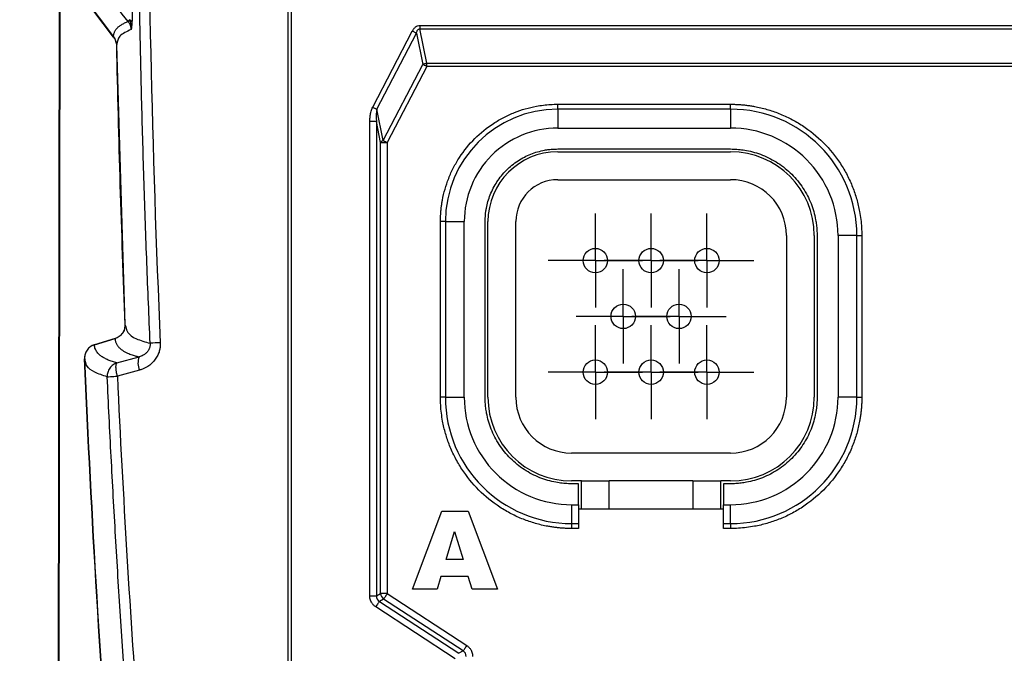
# Model space of a CAD drawing. Header units: millimetres. Extents: x 0 to 594, y 0 to 420.
# Drawn here: x 109.4 to 180, y 199.1 to 244.5 of the extents above; entities that cross this region are included whole.
import ezdxf

# ---------------------------------------------------------------- set-up
doc = ezdxf.new("R2010")
doc.units = ezdxf.units.MM
doc.header["$LTSCALE"] = 2
doc.header["$PDSIZE"] = -1
doc.dimstyles.new('ISO-25', dxfattribs={"dimtxt": 2.5, "dimasz": 2.5, "dimexe": 1.25, "dimexo": 0.625, "dimtad": 1, "dimtxsty": 'Standard', "dimcen": 2.5, "dimadec": 0, "dimazin": 0, "dimtfac": 1, "dimtmove": 0, "dimatfit": 3, "dimfxl": 1, "dimarcsym": 0})

# ---------------------------------------------------------------- blocks, each defined once
blk = doc.blocks.new('SW_CENTERMARKSYMBOL_8')
at = {"color": 0, "linetype": 'Continuous', "lineweight": 0}
for p, q in [((0, 1.25), (0, 1.6875)), ((0, 0), (0, 1.25)), ((-1.25, 0), (-1.6875, 0)), ((0, 0), (-1.25, 0)), ((0, 0), (0, -1.25)), ((0, 0), (1.25, 0)), ((1.25, 0), (1.6875, 0)), ((0, -1.25), (0, -1.6875))]:
    blk.add_line(p, q, dxfattribs=at)
blk = doc.blocks.new('SW_CENTERMARKSYMBOL_9')
at = {"color": 0, "linetype": 'Continuous', "lineweight": 0}
for p, q in [((0, 1.25), (0, 1.6875)), ((0, 0), (0, 1.25)), ((-1.25, 0), (-1.6875, 0)), ((0, 0), (-1.25, 0)), ((0, 0), (0, -1.25)), ((0, 0), (1.25, 0)), ((1.25, 0), (1.6875, 0)), ((0, -1.25), (0, -1.6875))]:
    blk.add_line(p, q, dxfattribs=at)
blk = doc.blocks.new('SW_CENTERMARKSYMBOL_10')
at = {"color": 0, "linetype": 'Continuous', "lineweight": 0}
for p, q in [((0, 1.25), (0, 1.6875)), ((0, 0), (0, 1.25)), ((-1.25, 0), (-1.6875, 0)), ((0, 0), (-1.25, 0)), ((0, 0), (0, -1.25)), ((0, 0), (1.25, 0)), ((1.25, 0), (1.6875, 0)), ((0, -1.25), (0, -1.6875))]:
    blk.add_line(p, q, dxfattribs=at)
blk = doc.blocks.new('SW_CENTERMARKSYMBOL_11')
at = {"color": 0, "linetype": 'Continuous', "lineweight": 0}
for p, q in [((0, 1.25), (0, 1.6875)), ((0, 0), (0, 1.25)), ((-1.25, 0), (-1.6875, 0)), ((0, 0), (-1.25, 0)), ((0, 0), (0, -1.25)), ((0, 0), (1.25, 0)), ((1.25, 0), (1.6875, 0)), ((0, -1.25), (0, -1.6875))]:
    blk.add_line(p, q, dxfattribs=at)
blk = doc.blocks.new('SW_CENTERMARKSYMBOL_12')
at = {"color": 0, "linetype": 'Continuous', "lineweight": 0}
for p, q in [((0, 1.25), (0, 1.6875)), ((0, 0), (0, 1.25)), ((-1.25, 0), (-1.6875, 0)), ((0, 0), (-1.25, 0)), ((0, 0), (0, -1.25)), ((0, 0), (1.25, 0)), ((1.25, 0), (1.6875, 0)), ((0, -1.25), (0, -1.6875))]:
    blk.add_line(p, q, dxfattribs=at)
blk = doc.blocks.new('SW_CENTERMARKSYMBOL_13')
at = {"color": 0, "linetype": 'Continuous', "lineweight": 0}
for p, q in [((0, 1.25), (0, 1.6875)), ((0, 0), (0, 1.25)), ((-1.25, 0), (-1.6875, 0)), ((0, 0), (-1.25, 0)), ((0, 0), (0, -1.25)), ((0, 0), (1.25, 0)), ((1.25, 0), (1.6875, 0)), ((0, -1.25), (0, -1.6875))]:
    blk.add_line(p, q, dxfattribs=at)
blk = doc.blocks.new('SW_CENTERMARKSYMBOL_14')
at = {"color": 0, "linetype": 'Continuous', "lineweight": 0}
for p, q in [((0, 1.25), (0, 1.6875)), ((0, 0), (0, 1.25)), ((-1.25, 0), (-1.6875, 0)), ((0, 0), (-1.25, 0)), ((0, 0), (0, -1.25)), ((0, 0), (1.25, 0)), ((1.25, 0), (1.6875, 0)), ((0, -1.25), (0, -1.6875))]:
    blk.add_line(p, q, dxfattribs=at)
blk = doc.blocks.new('SW_CENTERMARKSYMBOL_15')
at = {"color": 0, "linetype": 'Continuous', "lineweight": 0}
for p, q in [((0, 1.25), (0, 1.6875)), ((0, 0), (0, 1.25)), ((-1.25, 0), (-1.6875, 0)), ((0, 0), (-1.25, 0)), ((0, 0), (0, -1.25)), ((0, 0), (1.25, 0)), ((1.25, 0), (1.6875, 0)), ((0, -1.25), (0, -1.6875))]:
    blk.add_line(p, q, dxfattribs=at)
blk = doc.blocks.new('*D62')
at = {"color": 0, "lineweight": -2, "transparency": 16777216}
for p, q in [((135.322, 342.982), (86.769, 342.982)), ((90.769, 338.982), (90.769, 269.477)), ((90.769, 186.875), (90.769, 256.381)), ((135.322, 182.875), (86.769, 182.875))]:
    blk.add_line(p, q, dxfattribs=at)
at = {"color": 0, "transparency": 16777216}
for points in [[(90.102, 338.982), (91.435, 338.982), (90.769, 342.982)], [(90.102, 186.875), (91.435, 186.875), (90.769, 182.875)]]:
    blk.add_solid(points, dxfattribs=at)
at = {"layer": 'Defpoints', "color": 0, "transparency": 16777216}
for p in [(135.322, 342.982), (90.769, 182.875), (135.322, 182.875)]:
    blk.add_point(p, dxfattribs=at)
at = {"color": 0, "transparency": 16777216, "insert": (90.769, 262.929), "char_height": 6, "attachment_point": 5}
blk.add_mtext('160,11', dxfattribs=at)
blk = doc.blocks.new('*D65')
at = {"color": 0, "lineweight": -2, "transparency": 16777216}
for p, q in [((112.293, 248.787), (112.148, 148.927)), ((239.7, 248.602), (239.555, 148.742)), ((116.154, 152.922), (159.309, 152.859)), ((235.561, 152.748), (192.405, 152.811))]:
    blk.add_line(p, q, dxfattribs=at)
at = {"color": 0, "transparency": 16777216}
for points in [[(116.155, 153.588), (116.153, 152.255), (112.154, 152.927)], [(235.562, 153.415), (235.56, 152.081), (239.561, 152.742)]]:
    blk.add_solid(points, dxfattribs=at)
at = {"layer": 'Defpoints', "color": 0, "transparency": 16777216}
for p in [(112.293, 248.787), (239.7, 248.602), (239.561, 152.742)]:
    blk.add_point(p, dxfattribs=at)
at = {"color": 0, "transparency": 16777216, "insert": (175.857, 152.835), "char_height": 6, "attachment_point": 5}
blk.add_mtext('127,41', dxfattribs=at)

msp = doc.modelspace()

# ---------------------------------------------------------------- linework, layer by layer
at = {"color": 7, "linetype": 'Continuous', "lineweight": 15}
for p, q in [((128.663, 336.168), (128.663, 189.689)), ((128.922, 336.168), (128.922, 189.689)), ((112.496, 248.184), (116.178, 243.309)), ((116.178, 243.287), (112.503, 248.138)), ((134.757, 238.274), (137.597, 243.73)), ((138.137, 244.127), (213.874, 244.127)), ((138.137, 244.127), (138.137, 243.883)), ((138.636, 241.436), (138.137, 243.883)), ((138.137, 243.883), (213.874, 243.883)), ((135.048, 238.122), (137.889, 243.578)), ((137.889, 243.578), (138.345, 241.344)), ((116.366, 242.869), (116.383, 242.809)), ((116.404, 242.782), (116.381, 242.723)), ((116.381, 242.723), (116.992, 222.686)), ((135.504, 235.887), (138.345, 241.344)), ((138.636, 241.192), (135.796, 235.736)), ((138.636, 241.436), (213.374, 241.436)), ((138.636, 241.192), (138.636, 241.436)), ((213.374, 241.192), (138.636, 241.192)), ((135.504, 235.887), (135.048, 238.122)), ((148.022, 238.13), (148.022, 238.483)), ((148.022, 238.483), (160.422, 238.483)), ((148.022, 238.13), (148.022, 236.776)), ((160.422, 238.13), (148.022, 238.13)), ((160.422, 238.13), (160.422, 238.483)), ((160.422, 238.13), (160.422, 236.776)), ((134.55, 203.238), (134.55, 237.237)), ((135.02, 237.237), (134.55, 237.237)), ((135.326, 235.736), (135.02, 237.237)), ((135.02, 237.237), (135.02, 203.238)), ((148.022, 236.776), (160.422, 236.776)), ((135.326, 203.404), (135.326, 235.736)), ((135.326, 235.736), (135.796, 235.736)), ((135.796, 235.736), (135.796, 203.404)), ((148.022, 235.276), (160.422, 235.276)), ((148.022, 235.076), (160.422, 235.076)), ((148.022, 233.076), (160.422, 233.076)), ((139.968, 230.076), (139.615, 230.076)), ((139.615, 217.476), (139.615, 230.076)), ((139.968, 230.076), (139.968, 217.476)), ((139.968, 230.076), (141.322, 230.076)), ((141.322, 217.476), (141.322, 230.076)), ((142.822, 217.476), (142.822, 230.076)), ((143.022, 217.476), (143.022, 230.076)), ((145.022, 217.476), (145.022, 230.076)), ((164.422, 229.076), (164.422, 217.476)), ((166.422, 229.076), (166.422, 217.476)), ((166.622, 229.076), (166.622, 217.476)), ((168.122, 229.076), (168.122, 217.476)), ((169.475, 229.076), (168.122, 229.076)), ((169.475, 217.476), (169.475, 229.076)), ((169.475, 229.076), (169.829, 229.076)), ((169.829, 229.076), (169.829, 217.476)), ((116.992, 222.686), (117.053, 222.527)), ((114.805, 221.24), (116.279, 221.68)), ((116.278, 221.683), (114.806, 221.244)), ((114.1, 220.394), (114.12, 220.079)), ((116.421, 219.94), (118.003, 220.374)), ((114.12, 220.079), (114.123, 220.032)), ((118.03, 219.419), (116.448, 218.985)), ((139.968, 217.476), (139.615, 217.476)), ((139.968, 217.476), (141.322, 217.476)), ((169.475, 217.476), (168.122, 217.476)), ((169.475, 217.476), (169.829, 217.476)), ((160.422, 213.476), (149.022, 213.476)), ((149.722, 211.476), (149.022, 211.476)), ((149.522, 211.276), (149.022, 211.276)), ((149.522, 209.776), (149.522, 211.276)), ((149.722, 209.476), (149.722, 211.476)), ((149.722, 211.476), (151.722, 211.476)), ((151.722, 209.476), (151.722, 211.476)), ((157.722, 211.476), (151.722, 211.476)), ((157.722, 211.476), (159.722, 211.476)), ((157.722, 211.476), (157.722, 209.476)), ((160.422, 211.476), (159.722, 211.476)), ((159.722, 209.476), (159.722, 211.476)), ((159.922, 211.276), (159.922, 209.776)), ((160.422, 211.276), (159.922, 211.276)), ((149.022, 209.776), (149.522, 209.776)), ((149.022, 209.776), (149.022, 208.423)), ((149.522, 209.776), (149.522, 208.423)), ((159.922, 209.776), (160.422, 209.776)), ((159.922, 208.423), (159.922, 209.776)), ((160.422, 208.423), (160.422, 209.776)), ((137.601, 203.716), (139.707, 209.316)), ((139.707, 209.316), (141.594, 209.316)), ((141.594, 209.316), (143.698, 203.716)), ((149.522, 209.476), (149.722, 209.476)), ((149.722, 209.476), (151.722, 209.476)), ((151.722, 209.476), (157.722, 209.476)), ((157.722, 209.476), (159.722, 209.476)), ((159.722, 209.476), (159.922, 209.476)), ((149.022, 208.423), (149.522, 208.423)), ((149.022, 208.423), (149.022, 208.069)), ((159.922, 208.423), (160.422, 208.423)), ((160.422, 208.423), (160.422, 208.069)), ((140.017, 205.852), (140.631, 207.865)), ((140.631, 207.865), (141.25, 205.852)), ((149.522, 208.069), (149.022, 208.069)), ((160.422, 208.069), (159.922, 208.069)), ((141.25, 205.852), (140.017, 205.852)), ((139.641, 204.64), (139.371, 203.716)), ((141.613, 204.64), (139.641, 204.64)), ((141.888, 203.716), (141.613, 204.64)), ((135.02, 203.238), (135.326, 203.404)), ((135.796, 203.404), (135.326, 203.404)), ((135.796, 203.404), (141.498, 199.682)), ((139.371, 203.716), (137.601, 203.716)), ((143.698, 203.716), (141.888, 203.716)), ((134.55, 203.238), (135.02, 203.238)), ((135.539, 203.011), (135.233, 202.845)), ((135.233, 202.845), (140.935, 199.123)), ((141.241, 199.289), (135.539, 203.011)), ((140.678, 198.73), (134.976, 202.451)), ((141.241, 199.289), (140.935, 199.123))]:
    msp.add_line(p, q, dxfattribs=at)
at = {"color": 7, "linetype": 'Continuous', "lineweight": 15, "flags": 128}
for points in [[(137.889, 243.578), (137.857, 243.595), (137.824, 243.612), (137.789, 243.63), (137.753, 243.649), (137.715, 243.669), (137.676, 243.689), (137.637, 243.709), (137.597, 243.73)], [(134.757, 238.274), (134.796, 238.253), (134.836, 238.233), (134.874, 238.213), (134.912, 238.193), (134.949, 238.174), (134.984, 238.156), (135.017, 238.138), (135.048, 238.122)], [(135.233, 202.845), (135.215, 202.819), (135.193, 202.784), (135.165, 202.741), (135.133, 202.692), (135.097, 202.637), (135.058, 202.577), (135.017, 202.515), (134.976, 202.451)], [(141.498, 199.682), (141.457, 199.619), (141.416, 199.556), (141.377, 199.497), (141.341, 199.442), (141.309, 199.393), (141.281, 199.35), (141.259, 199.315), (141.241, 199.289)]]:
    msp.add_lwpolyline(points, dxfattribs=at)
at = {"color": 7, "linetype": 'Continuous', "lineweight": 15}
for centre in [(150.722, 227.276), (154.722, 227.276), (158.722, 227.276), (152.722, 223.276), (156.722, 223.276), (150.722, 219.276), (154.722, 219.276), (158.722, 219.276)]:
    msp.add_circle(centre, 0.875, dxfattribs=at)
for centre, radius, start, end in [((117.507, 244.323), 0.296, 131.625, 161.59543), ((117.225, 244.261), 0.296, 24.05616, 73.23782), ((148.022, 230.076), 8.053, 90, 180), ((160.422, 229.076), 9.053, 0, 90), ((148.022, 230.076), 5, 90, 180), ((160.422, 229.076), 6, 0, 90), ((148.022, 230.076), 3, 90, 180), ((160.422, 229.076), 4, 0, 90), ((120.391, 199.857), 21.548, 92.29968, 94.23256), ((119.234, 219.93), 1.308, 160.16486, 202.98636), ((149.022, 217.476), 9.053, 180, 270), ((149.022, 217.476), 6, 180, 270), ((149.022, 217.476), 4, 180, 270), ((160.422, 217.476), 4, 270, 0), ((160.422, 217.476), 6, 270, 0), ((160.422, 217.476), 9.053, 270, 0)]:
    msp.add_arc(centre, radius, start, end, dxfattribs=at)
for points, knots in [([(118.8, 221.347), (118.759, 222.303), (118.676, 224.214), (118.563, 227.082), (118.459, 229.949), (118.363, 232.817), (118.275, 235.685), (118.197, 238.552), (118.127, 241.42), (118.066, 244.288), (118.014, 247.155), (117.97, 250.023), (117.935, 252.891), (117.909, 255.758), (117.892, 258.626), (117.883, 261.494), (117.883, 264.362), (117.892, 267.229), (117.909, 270.097), (117.935, 272.965), (117.97, 275.833), (118.014, 278.7), (118.066, 281.568), (118.127, 284.436), (118.197, 287.304), (118.275, 290.172), (118.363, 293.039), (118.459, 295.907), (118.563, 298.775), (118.676, 301.643), (118.759, 303.555), (118.8, 304.511)], [0, 0, 0, 0, 0.034503, 0.069001, 0.103495, 0.137985, 0.172472, 0.206956, 0.241437, 0.275915, 0.310391, 0.344866, 0.379339, 0.41381, 0.448282, 0.482752, 0.517223, 0.551694, 0.586166, 0.620638, 0.655112, 0.689588, 0.724065, 0.758545, 0.793028, 0.827514, 0.862003, 0.896496, 0.930993, 0.965494, 1, 1, 1, 1]), ([(117.226, 244.416), (116.663, 245.124), (115.526, 246.553), (114.391, 247.984), (113.817, 248.706)], [0, 0, 0, 0, 0.495144, 1, 1, 1, 1]), ([(117.504, 245.169), (117.504, 245.131), (117.506, 245.058), (117.506, 244.95), (117.507, 244.822), (117.505, 244.678), (117.502, 244.522), (117.497, 244.427), (117.495, 244.382)], [0, 0, 0, 0, 0.1377525, 0.2708235, 0.399555, 0.6128707, 0.8121178, 1, 1, 1, 1]), ([(116.178, 243.309), (116.178, 243.341), (116.179, 243.405), (116.192, 243.497), (116.215, 243.587), (116.247, 243.673), (116.29, 243.755), (116.342, 243.835), (116.403, 243.912), (116.474, 243.986), (116.554, 244.056), (116.644, 244.124), (116.743, 244.188), (116.85, 244.25), (116.966, 244.309), (117.091, 244.364), (117.181, 244.399), (117.226, 244.416)], [0, 0, 0, 0, 0.068332, 0.136415, 0.204255, 0.271857, 0.339227, 0.406382, 0.473323, 0.540049, 0.606559, 0.672848, 0.738912, 0.804667, 0.870092, 0.9352, 1, 1, 1, 1]), ([(117.439, 243.84), (117.438, 243.869), (117.435, 243.926), (117.421, 244.013), (117.399, 244.099), (117.368, 244.183), (117.329, 244.265), (117.282, 244.344), (117.245, 244.392), (117.226, 244.416)], [0, 0, 0, 0, 0.1350063, 0.272819, 0.4133859, 0.5565819, 0.7022276, 0.850109, 1, 1, 1, 1]), ([(117.31, 244.544), (117.328, 244.489), (117.365, 244.373), (117.408, 244.201), (117.437, 244.021), (117.438, 243.902), (117.439, 243.84)], [0, 0, 0, 0, 0.236465, 0.49986, 0.738514, 1, 1, 1, 1]), ([(117.495, 244.382), (117.493, 244.348), (117.489, 244.279), (117.481, 244.183), (117.472, 244.09), (117.462, 244.002), (117.451, 243.918), (117.443, 243.866), (117.439, 243.84)], [0, 0, 0, 0, 0.159397, 0.32037, 0.483958, 0.651152, 0.822879, 1, 1, 1, 1]), ([(137.597, 243.73), (137.614, 243.761), (137.647, 243.82), (137.704, 243.9), (137.767, 243.969), (137.854, 244.043), (137.976, 244.113), (138.084, 244.123), (138.137, 244.127)], [0, 0, 0, 0, 0.148542, 0.287522, 0.418532, 0.543472, 0.774616, 1, 1, 1, 1]), ([(137.889, 243.578), (137.898, 243.613), (137.914, 243.675), (137.948, 243.756), (137.991, 243.825), (138.054, 243.881), (138.111, 243.882), (138.137, 243.883)], [0, 0, 0, 0, 0.253481, 0.454819, 0.613205, 0.827487, 1, 1, 1, 1]), ([(116.178, 243.309), (116.237, 243.22), (116.328, 243.084), (116.348, 242.923), (116.355, 242.867)], [0, 0, 0, 0, 0.651635, 1, 1, 1, 1]), ([(116.178, 243.287), (116.193, 243.266), (116.224, 243.224), (116.263, 243.156), (116.297, 243.086), (116.335, 242.988), (116.37, 242.861), (116.377, 242.757), (116.38, 242.704)], [0, 0, 0, 0, 0.124426, 0.24875, 0.373745, 0.500173, 0.749996, 1, 1, 1, 1]), ([(138.345, 241.344), (138.36, 241.351), (138.394, 241.368), (138.458, 241.392), (138.54, 241.418), (138.602, 241.43), (138.636, 241.436)], [0, 0, 0, 0, 0.174125, 0.398837, 0.674181, 1, 1, 1, 1]), ([(138.636, 241.192), (138.615, 241.203), (138.575, 241.224), (138.523, 241.251), (138.466, 241.28), (138.406, 241.312), (138.364, 241.334), (138.345, 241.344)], [0, 0, 0, 0, 0.205544, 0.372271, 0.500177, 0.771137, 1, 1, 1, 1]), ([(134.55, 237.237), (134.55, 237.288), (134.552, 237.388), (134.562, 237.535), (134.578, 237.677), (134.604, 237.827), (134.64, 237.98), (134.69, 238.135), (134.735, 238.229), (134.757, 238.274)], [0, 0, 0, 0, 0.143369, 0.28171, 0.415333, 0.544584, 0.707624, 0.858982, 1, 1, 1, 1]), ([(139.615, 230.076), (139.615, 230.162), (139.617, 230.333), (139.629, 230.589), (139.649, 230.844), (139.676, 231.099), (139.711, 231.353), (139.785, 231.79), (139.929, 232.403), (140.196, 233.186), (140.544, 233.95), (141.122, 234.939), (142.035, 236.063), (143.159, 236.976), (144.148, 237.554), (144.911, 237.901), (145.695, 238.169), (146.391, 238.333), (146.998, 238.426), (147.509, 238.474), (147.851, 238.48), (148.022, 238.483)], [0, 0, 0, 0, 0.019452, 0.038871, 0.058273, 0.077678, 0.097103, 0.116567, 0.17831, 0.240094, 0.304411, 0.368769, 0.500007, 0.631244, 0.695562, 0.75992, 0.821663, 0.883447, 0.922313, 0.961116, 1, 1, 1, 1]), ([(160.422, 238.483), (160.518, 238.482), (160.709, 238.481), (160.995, 238.467), (161.281, 238.445), (161.566, 238.415), (161.851, 238.376), (162.339, 238.293), (163.025, 238.131), (163.902, 237.832), (164.756, 237.443), (165.863, 236.797), (167.121, 235.776), (168.143, 234.517), (168.789, 233.411), (169.178, 232.556), (169.477, 231.68), (169.66, 230.901), (169.764, 230.222), (169.819, 229.65), (169.825, 229.268), (169.829, 229.076)], [0, 0, 0, 0, 0.019453, 0.038872, 0.058274, 0.077679, 0.097104, 0.116567, 0.178312, 0.240094, 0.304414, 0.368769, 0.500007, 0.631244, 0.695564, 0.75992, 0.821665, 0.883447, 0.922314, 0.961117, 1, 1, 1, 1]), ([(148.022, 236.776), (147.145, 236.776), (146.268, 236.602), (144.648, 235.931), (143.904, 235.434), (142.664, 234.194), (142.167, 233.45), (141.496, 231.83), (141.322, 230.953), (141.322, 230.076)], [0, 0, 0, 0, 0.25, 0.25, 0.5, 0.5, 0.75, 0.75, 1, 1, 1, 1]), ([(168.122, 229.076), (168.122, 230.084), (167.921, 231.092), (167.15, 232.954), (166.579, 233.808), (165.154, 235.234), (164.3, 235.804), (162.437, 236.576), (161.43, 236.776), (160.422, 236.776)], [0, 0, 0, 0, 0.25, 0.25, 0.5, 0.5, 0.75, 0.75, 1, 1, 1, 1]), ([(135.326, 235.736), (135.334, 235.747), (135.351, 235.774), (135.39, 235.813), (135.442, 235.852), (135.482, 235.875), (135.504, 235.887)], [0, 0, 0, 0, 0.214681, 0.499993, 0.725158, 1, 1, 1, 1]), ([(135.504, 235.887), (135.517, 235.881), (135.542, 235.868), (135.588, 235.844), (135.642, 235.816), (135.712, 235.78), (135.765, 235.752), (135.796, 235.736)], [0, 0, 0, 0, 0.147984, 0.314706, 0.500213, 0.706487, 1, 1, 1, 1]), ([(142.822, 230.076), (142.823, 230.156), (142.825, 230.314), (142.842, 230.551), (142.869, 230.788), (142.921, 231.11), (143.016, 231.515), (143.182, 232), (143.397, 232.472), (143.754, 233.084), (144.318, 233.779), (145.014, 234.344), (145.626, 234.701), (146.098, 234.916), (146.582, 235.082), (147.013, 235.183), (147.388, 235.241), (147.704, 235.271), (147.916, 235.274), (148.022, 235.276)], [0, 0, 0, 0, 0.029159, 0.058265, 0.087379, 0.116562, 0.178293, 0.240089, 0.304395, 0.368765, 0.500004, 0.631242, 0.695548, 0.759918, 0.82165, 0.883446, 0.922307, 0.96111, 1, 1, 1, 1]), ([(160.422, 235.276), (160.497, 235.275), (160.649, 235.274), (160.875, 235.261), (161.101, 235.24), (161.326, 235.211), (161.673, 235.154), (162.138, 235.044), (162.715, 234.847), (163.279, 234.591), (164.008, 234.165), (164.837, 233.492), (165.51, 232.662), (165.936, 231.933), (166.193, 231.37), (166.39, 230.792), (166.511, 230.279), (166.579, 229.831), (166.615, 229.454), (166.62, 229.202), (166.622, 229.076)], [0, 0, 0, 0, 0.023336, 0.046629, 0.06991, 0.093212, 0.116565, 0.178302, 0.240092, 0.304403, 0.368768, 0.500006, 0.631244, 0.695554, 0.759919, 0.821656, 0.883446, 0.92231, 0.961113, 1, 1, 1, 1]), ([(116.973, 222.533), (116.969, 222.474), (116.956, 222.305), (116.818, 222.053), (116.587, 221.809), (116.381, 221.725), (116.278, 221.683)], [0, 0, 0, 0, 0.150392, 0.433601, 0.716818, 1, 1, 1, 1]), ([(116.992, 222.678), (116.992, 222.65), (116.993, 222.595), (116.986, 222.513), (116.972, 222.432), (116.945, 222.325), (116.895, 222.196), (116.81, 222.054), (116.703, 221.928), (116.577, 221.821), (116.435, 221.735), (116.331, 221.698), (116.279, 221.68)], [0, 0, 0, 0, 0.062777, 0.125174, 0.187623, 0.250555, 0.375257, 0.500375, 0.625076, 0.750189, 0.874992, 1, 1, 1, 1]), ([(114.805, 221.24), (114.778, 221.231), (114.726, 221.214), (114.65, 221.181), (114.577, 221.141), (114.485, 221.081), (114.379, 220.991), (114.272, 220.864), (114.187, 220.722), (114.127, 220.567), (114.092, 220.404), (114.091, 220.293), (114.091, 220.238)], [0, 0, 0, 0, 0.062646, 0.124913, 0.187231, 0.250029, 0.374737, 0.499853, 0.624562, 0.749682, 0.874738, 1, 1, 1, 1]), ([(114.806, 221.244), (114.702, 221.202), (114.496, 221.118), (114.265, 220.872), (114.127, 220.62), (114.115, 220.451), (114.111, 220.392)], [0, 0, 0, 0, 0.283503, 0.566692, 0.849912, 1, 1, 1, 1]), ([(116.421, 219.94), (116.364, 219.955), (116.248, 219.986), (116.087, 220.037), (115.935, 220.09), (115.792, 220.146), (115.659, 220.206), (115.536, 220.268), (115.421, 220.333), (115.317, 220.401), (115.205, 220.485), (115.054, 220.622), (114.922, 220.799), (114.843, 220.991), (114.812, 221.131), (114.807, 221.212), (114.806, 221.244)], [0, 0, 0, 0, 0.055408, 0.110867, 0.16637, 0.221912, 0.277485, 0.333083, 0.388699, 0.444328, 0.499962, 0.5851, 0.749924, 0.862269, 0.945599, 1, 1, 1, 1]), ([(116.278, 221.683), (116.281, 221.65), (116.286, 221.584), (116.306, 221.489), (116.336, 221.396), (116.376, 221.306), (116.426, 221.219), (116.486, 221.136), (116.557, 221.055), (116.637, 220.977), (116.745, 220.889), (116.936, 220.759), (117.216, 220.619), (117.551, 220.497), (117.806, 220.422), (117.951, 220.387), (118.003, 220.374)], [0, 0, 0, 0, 0.055417, 0.110881, 0.166388, 0.221932, 0.277508, 0.333111, 0.388737, 0.44438, 0.500037, 0.587187, 0.749967, 0.869261, 0.952584, 1, 1, 1, 1]), ([(118.8, 221.347), (118.801, 221.319), (118.803, 221.265), (118.795, 221.183), (118.78, 221.104), (118.759, 221.028), (118.73, 220.954), (118.695, 220.883), (118.655, 220.816), (118.608, 220.752), (118.553, 220.687), (118.454, 220.591), (118.318, 220.495), (118.153, 220.416), (118.052, 220.387), (118.003, 220.374)], [0, 0, 0, 0, 0.05634, 0.111507, 0.166024, 0.220351, 0.274876, 0.329913, 0.385704, 0.442427, 0.500202, 0.571493, 0.749637, 0.878545, 1, 1, 1, 1]), ([(119.526, 221.388), (119.527, 221.343), (119.529, 221.253), (119.52, 221.117), (119.502, 220.984), (119.474, 220.851), (119.418, 220.657), (119.311, 220.408), (119.127, 220.128), (118.898, 219.882), (118.664, 219.703), (118.441, 219.574), (118.24, 219.483), (118.1, 219.441), (118.03, 219.419)], [0, 0, 0, 0, 0.050231, 0.100056, 0.149756, 0.199613, 0.249906, 0.374159, 0.499674, 0.623766, 0.749533, 0.832571, 0.915778, 1, 1, 1, 1]), ([(116.421, 219.94), (116.325, 219.91), (116.228, 219.863), (116.05, 219.735), (115.969, 219.653), (115.838, 219.468), (115.789, 219.363), (115.728, 219.151), (115.716, 219.043), (115.72, 218.942)], [0, 0, 0, 0, 0.25, 0.25, 0.5, 0.5, 0.75, 0.75, 1, 1, 1, 1]), ([(116.448, 218.985), (116.44, 219.018), (116.424, 219.081), (116.405, 219.173), (116.389, 219.257), (116.376, 219.334), (116.367, 219.404), (116.359, 219.466), (116.354, 219.521), (116.351, 219.569), (116.347, 219.645), (116.349, 219.741), (116.364, 219.837), (116.387, 219.906), (116.41, 219.929), (116.421, 219.94)], [0, 0, 0, 0, 0.0716353, 0.1392793, 0.2029068, 0.2625053, 0.318073, 0.3696164, 0.4171485, 0.4606877, 0.500256, 0.6319448, 0.7588972, 0.8814464, 1, 1, 1, 1]), ([(115.72, 218.942), (115.749, 218.945), (115.833, 218.951), (116.097, 218.967), (116.273, 218.977), (116.448, 218.985)], [0, 0, 0, 0, 0.5, 0.5, 1, 1, 1, 1]), ([(117.266, 193.199), (117.196, 194.152), (117.058, 196.058), (116.86, 198.917), (116.671, 201.777), (116.491, 204.637), (116.319, 207.498), (116.156, 210.359), (116.002, 213.219), (115.855, 216.08), (115.765, 217.988), (115.72, 218.942)], [0, 0, 0, 0, 0.111154, 0.2223, 0.333438, 0.444566, 0.555682, 0.666785, 0.777873, 0.888945, 1, 1, 1, 1]), ([(149.022, 208.069), (148.926, 208.07), (148.735, 208.072), (148.448, 208.085), (148.162, 208.107), (147.877, 208.138), (147.593, 208.177), (147.105, 208.26), (146.418, 208.421), (145.542, 208.72), (144.687, 209.109), (143.581, 209.755), (142.322, 210.777), (141.301, 212.035), (140.655, 213.141), (140.266, 213.996), (139.967, 214.873), (139.783, 215.652), (139.679, 216.331), (139.625, 216.902), (139.618, 217.285), (139.615, 217.476)], [0, 0, 0, 0, 0.019453, 0.038872, 0.058274, 0.077679, 0.097104, 0.116567, 0.178312, 0.240094, 0.304414, 0.368769, 0.500007, 0.631244, 0.695564, 0.75992, 0.821665, 0.883447, 0.922314, 0.961117, 1, 1, 1, 1]), ([(141.322, 217.476), (141.322, 216.468), (141.522, 215.461), (142.294, 213.598), (142.864, 212.744), (144.29, 211.319), (145.144, 210.748), (147.006, 209.977), (148.014, 209.776), (149.022, 209.776)], [0, 0, 0, 0, 0.25, 0.25, 0.5, 0.5, 0.75, 0.75, 1, 1, 1, 1]), ([(149.022, 211.276), (148.946, 211.277), (148.795, 211.279), (148.568, 211.292), (148.342, 211.312), (148.117, 211.341), (147.77, 211.399), (147.306, 211.508), (146.728, 211.705), (146.165, 211.962), (145.436, 212.388), (144.606, 213.061), (143.933, 213.89), (143.507, 214.619), (143.251, 215.182), (143.054, 215.76), (142.933, 216.274), (142.864, 216.721), (142.828, 217.098), (142.824, 217.35), (142.822, 217.476)], [0, 0, 0, 0, 0.023336, 0.046629, 0.06991, 0.093212, 0.116565, 0.178302, 0.240092, 0.304403, 0.368768, 0.500006, 0.631244, 0.695554, 0.759919, 0.821656, 0.883446, 0.92231, 0.961113, 1, 1, 1, 1]), ([(160.422, 209.776), (161.43, 209.776), (162.437, 209.977), (164.3, 210.748), (165.154, 211.319), (166.579, 212.744), (167.15, 213.598), (167.921, 215.461), (168.122, 216.468), (168.122, 217.476)], [0, 0, 0, 0, 0.25, 0.25, 0.5, 0.5, 0.75, 0.75, 1, 1, 1, 1]), ([(166.622, 217.476), (166.621, 217.401), (166.619, 217.249), (166.606, 217.023), (166.586, 216.797), (166.557, 216.572), (166.499, 216.225), (166.39, 215.76), (166.193, 215.183), (165.936, 214.619), (165.51, 213.89), (164.837, 213.061), (164.008, 212.388), (163.279, 211.962), (162.716, 211.705), (162.138, 211.508), (161.624, 211.387), (161.177, 211.319), (160.8, 211.283), (160.548, 211.278), (160.422, 211.276)], [0, 0, 0, 0, 0.023336, 0.046629, 0.06991, 0.093212, 0.116565, 0.178302, 0.240092, 0.304403, 0.368768, 0.500006, 0.631244, 0.695554, 0.759919, 0.821656, 0.883446, 0.92231, 0.961113, 1, 1, 1, 1]), ([(169.829, 217.476), (169.828, 217.38), (169.826, 217.189), (169.813, 216.903), (169.791, 216.617), (169.76, 216.332), (169.721, 216.047), (169.638, 215.559), (169.477, 214.873), (169.178, 213.996), (168.789, 213.142), (168.143, 212.035), (167.121, 210.777), (165.863, 209.755), (164.757, 209.109), (163.902, 208.72), (163.025, 208.421), (162.246, 208.238), (161.567, 208.134), (160.996, 208.079), (160.613, 208.073), (160.422, 208.069)], [0, 0, 0, 0, 0.019453, 0.0388717, 0.0582744, 0.077679, 0.0971038, 0.1165667, 0.1783124, 0.2400936, 0.3044135, 0.3687691, 0.5000067, 0.6312443, 0.6955642, 0.7599198, 0.8216655, 0.8834467, 0.922314, 0.9611167, 1, 1, 1, 1]), ([(149.522, 208.423), (149.522, 208.407), (149.522, 208.375), (149.522, 208.32), (149.522, 208.252), (149.522, 208.168), (149.522, 208.102), (149.522, 208.069)], [0, 0, 0, 0, 0.166556, 0.332331, 0.500193, 0.749367, 1, 1, 1, 1]), ([(159.922, 208.069), (159.922, 208.091), (159.922, 208.135), (159.922, 208.199), (159.922, 208.271), (159.922, 208.349), (159.922, 208.398), (159.922, 208.423)], [0, 0, 0, 0, 0.166556, 0.332331, 0.500193, 0.749367, 1, 1, 1, 1]), ([(135.796, 203.404), (135.784, 203.386), (135.761, 203.351), (135.73, 203.302), (135.702, 203.259), (135.677, 203.222), (135.657, 203.191), (135.628, 203.147), (135.594, 203.095), (135.56, 203.043), (135.546, 203.021), (135.539, 203.011)], [0, 0, 0, 0, 0.106963, 0.204578, 0.292689, 0.371281, 0.440438, 0.500318, 0.678783, 0.844647, 1, 1, 1, 1]), ([(134.976, 202.451), (134.95, 202.469), (134.898, 202.505), (134.828, 202.567), (134.765, 202.635), (134.709, 202.71), (134.65, 202.807), (134.596, 202.931), (134.557, 203.082), (134.552, 203.186), (134.55, 203.238)], [0, 0, 0, 0, 0.1016443, 0.201487, 0.3005155, 0.3997418, 0.5001721, 0.6664642, 0.8315117, 1, 1, 1, 1]), ([(141.498, 199.682), (141.524, 199.664), (141.576, 199.629), (141.646, 199.566), (141.709, 199.498), (141.765, 199.424), (141.824, 199.327), (141.878, 199.203), (141.917, 199.052), (141.922, 198.948), (141.924, 198.895)], [0, 0, 0, 0, 0.101644, 0.201487, 0.300515, 0.399742, 0.500172, 0.666464, 0.831512, 1, 1, 1, 1])]:
    msp.add_open_spline(points, degree=3, knots=knots, dxfattribs=at)
for points in [[(119.526, 304.469), (118.305, 276.776), (118.305, 249.081), (119.526, 221.388)], [(116.38, 242.704), (116.517, 236.025), (116.72, 229.35), (116.992, 222.678)], [(135.048, 238.122), (135.005, 237.938), (134.985, 237.635), (135.02, 237.237)], [(114.091, 220.238), (114.579, 208.878), (115.262, 197.527), (116.14, 186.185)], [(116.141, 186.182), (115.265, 197.509), (114.58, 208.868), (114.092, 220.238)], [(116.448, 218.985), (116.846, 210.404), (117.36, 201.832), (117.991, 193.268)], [(135.326, 203.404), (135.336, 203.252), (135.417, 203.102), (135.539, 203.011)], [(135.02, 203.238), (135.01, 203.074), (135.09, 202.927), (135.233, 202.845)], [(141.454, 198.895), (141.464, 199.06), (141.384, 199.207), (141.241, 199.289)]]:
    msp.add_open_spline(points, degree=3, dxfattribs=at)
at = {"color": 8, "linetype": 'Continuous', "lineweight": 15}
for points, knots in [([(117.439, 243.84), (117.124, 243.695), (116.522, 243.417), (116.442, 242.986), (116.404, 242.782)], [0, 0, 0, 0, 0.523898, 1, 1, 1, 1]), ([(117.053, 222.527), (117.09, 222.387), (117.177, 222.053), (117.738, 221.652), (118.446, 221.449), (118.8, 221.347)], [0, 0, 0, 0, 0.263453, 0.631907, 1, 1, 1, 1]), ([(115.72, 218.942), (115.403, 219.044), (114.767, 219.249), (114.265, 219.632), (114.186, 219.943), (114.154, 220.069)], [0, 0, 0, 0, 0.372183, 0.745112, 1, 1, 1, 1])]:
    msp.add_open_spline(points, degree=3, knots=knots, dxfattribs=at)

# ---------------------------------------------------------------- block references
at = {"color": 7, "linetype": 'Continuous', "lineweight": 0, "xscale": 2, "yscale": 2, "zscale": 2, "rotation": 180}
for name, p in [('SW_CENTERMARKSYMBOL_10', (150.722, 227.276)), ('SW_CENTERMARKSYMBOL_11', (154.722, 227.276)), ('SW_CENTERMARKSYMBOL_8', (158.722, 227.276)), ('SW_CENTERMARKSYMBOL_15', (152.722, 223.276)), ('SW_CENTERMARKSYMBOL_14', (156.722, 223.276)), ('SW_CENTERMARKSYMBOL_12', (150.722, 219.276)), ('SW_CENTERMARKSYMBOL_13', (154.722, 219.276)), ('SW_CENTERMARKSYMBOL_9', (158.722, 219.276))]:
    msp.add_blockref(name, p, dxfattribs=at)

# ---------------------------------------------------------------- dimensions: what is measured, and where the dimension line sits
dim = msp.add_linear_dim(base=(90.769, 182.875), p1=(135.322, 342.982), p2=(135.322, 182.875), angle=90, dimstyle='ISO-25', override={"dimtxt": 6, "dimasz": 4, "dimexe": 4, "dimexo": 0, "dimgap": 3.048, "dimtih": 1, "dimtoh": 1, "dimzin": 0, "dimadec": 2, "dimtzin": 0})
dim.commit()
dim.dimension.update_dxf_attribs({"geometry": '*D62', "text_midpoint": (90.769, 262.929)})
dim = msp.add_aligned_dim(p1=(112.293, 248.787), p2=(239.7, 248.602), distance=-95.86, dimstyle='ISO-25', override={"dimtxt": 6, "dimasz": 4, "dimexe": 4, "dimexo": 0, "dimgap": 3.048, "dimtih": 1, "dimtoh": 1, "dimzin": 0, "dimadec": 2, "dimtzin": 0})
dim.commit()
dim.dimension.update_dxf_attribs({"geometry": '*D65', "text_midpoint": (175.857, 152.835)})

doc.saveas('drawing.dxf')
